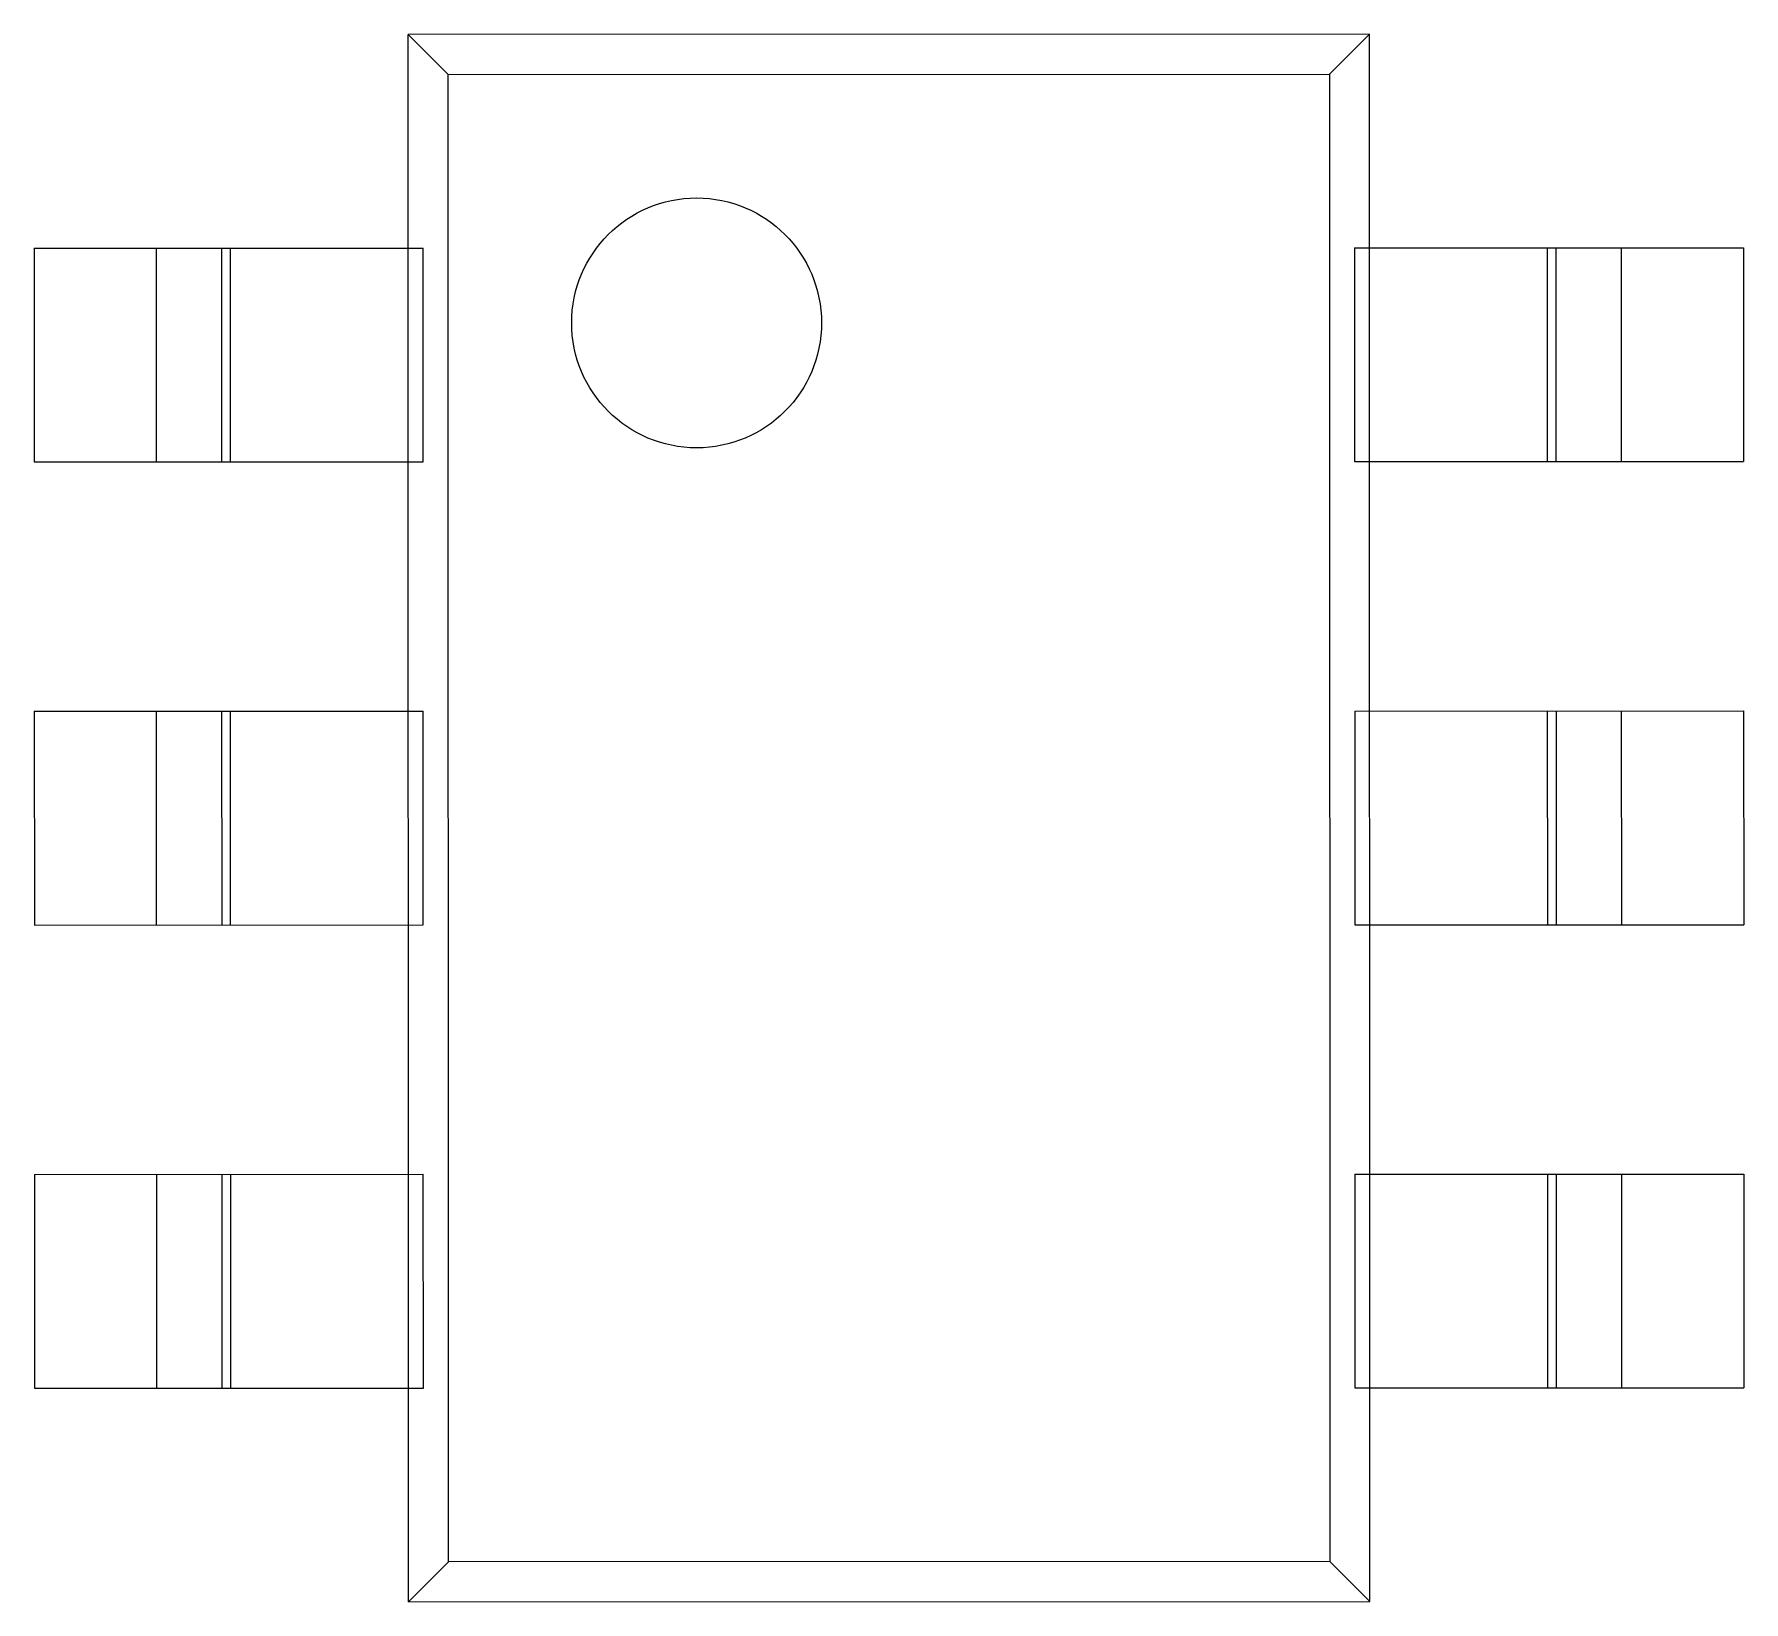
# Model space of a CAD drawing. Header units: inches. Extents: x -29 to 164, y -51 to 83.
# Drawn here: x 34.557 to 36.958, y 30.558 to 32.759 of the extents above; entities that cross this region are included whole.
import ezdxf

# ---------------------------------------------------------------- set-up
doc = ezdxf.new("R2010")
doc.units = ezdxf.units.IN
doc.header["$LTSCALE"] = 1.21
doc.header["$MEASUREMENT"] = 0
doc.layers.get('0').update_dxf_attribs({"linetype": 'CONTINUOUS'})

msp = doc.modelspace()

# ---------------------------------------------------------------- linework, layer by layer
at = {"color": 7, "linetype": 'Continuous'}
for p, q in [((36.4324, 32.7587), (35.0824, 32.7584)), ((35.0829, 30.5584), (35.0824, 32.7584)), ((35.1386, 32.7022), (35.0824, 32.7584)), ((36.3762, 32.7025), (36.4324, 32.7587)), ((36.4329, 30.5587), (36.4324, 32.7587)), ((35.1386, 32.7022), (36.3762, 32.7025)), ((35.1391, 30.6146), (35.1386, 32.7022)), ((36.3762, 32.7025), (36.3766, 30.6149)), ((34.5575, 32.4583), (35.1035, 32.4584)), ((34.5575, 32.4583), (34.5575, 32.1583)), ((34.7293, 32.1583), (34.7292, 32.4583)), ((34.8205, 32.4584), (34.8205, 32.1584)), ((34.8326, 32.4584), (34.8327, 32.1584)), ((35.1036, 32.1584), (35.1035, 32.4584)), ((36.4114, 32.4587), (36.9575, 32.4588)), ((36.4114, 32.4587), (36.4114, 32.1587)), ((36.6824, 32.1587), (36.6823, 32.4587)), ((36.6945, 32.1587), (36.6945, 32.4587)), ((36.7857, 32.4588), (36.7858, 32.1588)), ((36.9575, 32.4588), (36.9575, 32.1588)), ((34.5575, 32.1583), (35.1036, 32.1584)), ((36.4114, 32.1587), (36.9575, 32.1588)), ((34.5576, 31.8083), (35.1037, 31.8084)), ((34.5576, 31.8083), (34.5577, 31.5083)), ((34.7294, 31.5083), (34.7294, 31.8083)), ((34.8206, 31.8084), (34.8207, 31.5084)), ((34.8328, 31.8084), (34.8328, 31.5084)), ((35.1037, 31.5084), (35.1037, 31.8084)), ((36.4115, 31.8087), (36.9576, 31.8088)), ((36.4115, 31.8087), (36.4116, 31.5087)), ((36.6825, 31.5087), (36.6824, 31.8087)), ((36.6947, 31.5087), (36.6946, 31.8087)), ((36.7858, 31.8088), (36.7859, 31.5088)), ((36.9576, 31.8088), (36.9577, 31.5088)), ((34.5577, 31.5083), (35.1037, 31.5084)), ((36.4116, 31.5087), (36.9577, 31.5088)), ((34.5577, 31.1583), (35.1038, 31.1584)), ((34.5577, 31.1583), (34.5578, 30.8583)), ((34.7296, 30.8583), (34.7295, 31.1583)), ((34.8207, 31.1584), (34.8208, 30.8584)), ((34.8329, 31.1584), (34.833, 30.8584)), ((35.1039, 30.8584), (35.1038, 31.1584)), ((36.4117, 31.1587), (36.9577, 31.1588)), ((36.4117, 31.1587), (36.4117, 30.8587)), ((36.6826, 30.8587), (36.6826, 31.1587)), ((36.6948, 30.8587), (36.6947, 31.1587)), ((36.786, 31.1588), (36.786, 30.8588)), ((36.9577, 31.1588), (36.9578, 30.8588)), ((34.5578, 30.8583), (35.1039, 30.8584)), ((36.4117, 30.8587), (36.9578, 30.8588)), ((35.0829, 30.5584), (35.1391, 30.6146)), ((36.3766, 30.6149), (35.1391, 30.6146)), ((36.4329, 30.5587), (36.3766, 30.6149)), ((35.0829, 30.5584), (36.4329, 30.5587))]:
    msp.add_line(p, q, dxfattribs=at)
msp.add_circle((35.4875, 32.3535), 0.1754, dxfattribs=at)

doc.saveas('drawing.dxf')
